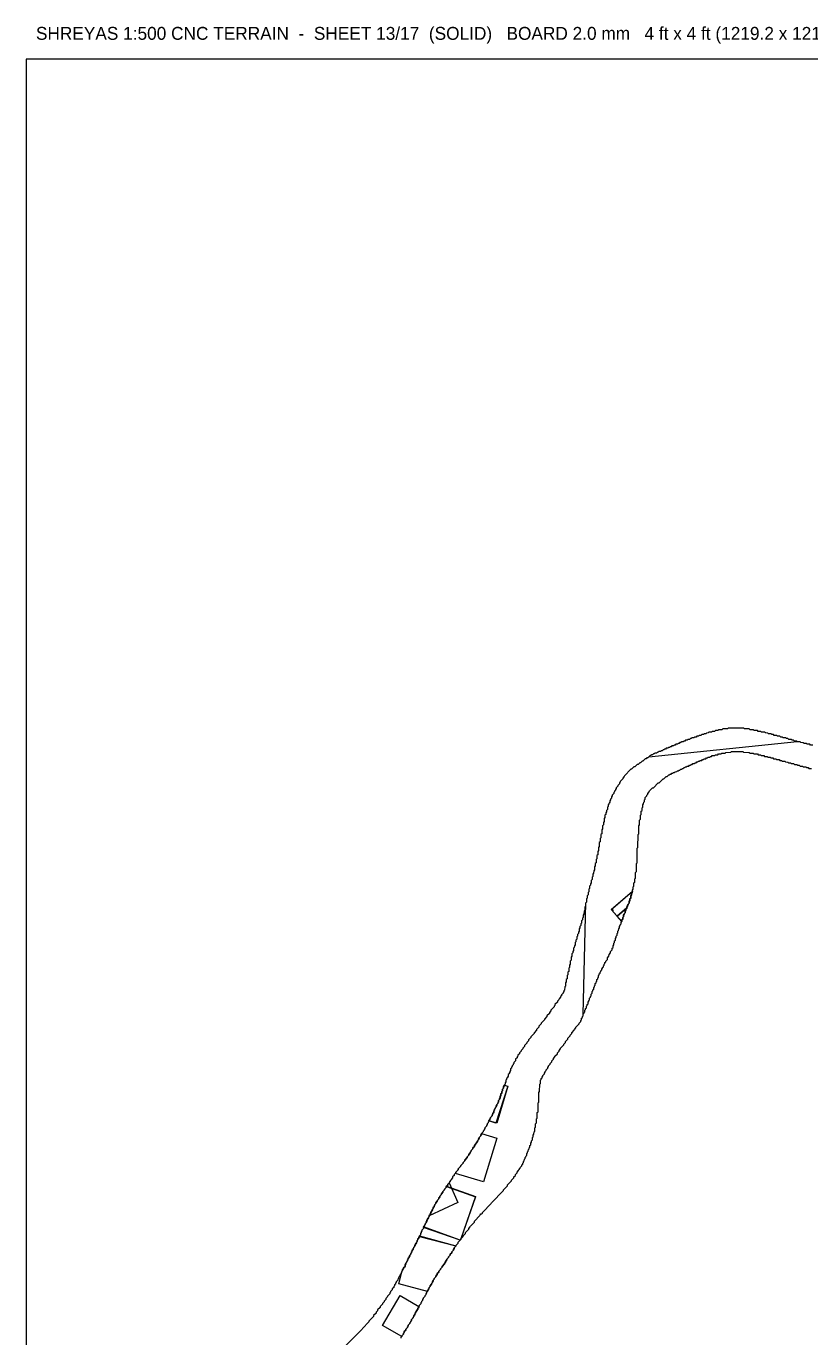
# Model space of a CAD drawing. Header units: millimetres. Extents: x 0 to 1219, y 0 to 1240.
# Drawn here: x 0 to 487, y 426 to 1240 of the extents above; entities that cross this region are included whole.
import ezdxf

# ---------------------------------------------------------------- set-up
doc = ezdxf.new("R2010")
doc.units = ezdxf.units.MM
for name, color, linetype in [('CUT_OUTER', 1, 'Continuous'), ('ENGRAVE_BLDG_BOX', 5, 'Continuous'), ('ENGRAVE_BLDG_FOOTPRINT', 8, 'Continuous'), ('ENGRAVE_NEXT', 3, 'Continuous'), ('ENGRAVE_SITE_BOUNDARY', 6, 'Continuous'), ('NOTES', 7, 'Continuous'), ('SHEET_EDGE', 7, 'Continuous')]:
    doc.layers.add(name, color=color, linetype=linetype)

msp = doc.modelspace()

# ---------------------------------------------------------------- linework, layer by layer
at = {"layer": 'CUT_OUTER'}
msp.add_lwpolyline([(488, 793.51), (486.5, 793.53), (486, 794.01), (484.5, 794.03), (484, 794.51), (482.5, 794.53), (482, 795.01), (480.5, 795.03), (480, 795.51), (478.5, 795.53), (478, 796.01), (476.5, 796.03), (476, 796.51), (475, 796.52), (474.5, 797.01), (473, 797.03), (472.5, 797.51), (471.5, 797.52), (471, 798.01), (469.5, 798.03), (469, 798.51), (468, 798.52), (467.5, 799.01), (466, 799.03), (465.5, 799.51), (464, 799.53), (463.5, 800.01), (462.5, 800.02), (462, 800.51), (460.5, 800.52), (460, 801.01), (458.5, 801.02), (458, 801.51), (456, 801.53), (455.5, 802.01), (454, 802.02), (453.5, 802.51), (451.5, 802.53), (451, 803.01), (449, 803.02), (448.5, 803.51), (445.5, 803.52), (445, 804.01), (435.5, 804.01), (435, 803.53), (432, 803.51), (431.5, 803.03), (429.5, 803.01), (429, 802.53), (427.5, 802.51), (427, 802.03), (425.5, 802.01), (425, 801.53), (423.5, 801.51), (423, 801.02), (422, 801.01), (421.5, 800.53), (420.5, 800.51), (420, 800.03), (419, 800.01), (418.5, 799.53), (417.5, 799.51), (417, 799.03), (416, 799.01), (415.5, 798.53), (414.5, 798.51), (414, 798.03), (413, 798.01), (412.5, 797.52), (411.97, 797.5), (411.5, 797.03), (410.5, 797.01), (410, 796.53), (409, 796.51), (408.5, 796.02), (407.97, 796), (407.5, 795.53), (406.5, 795.51), (406, 795.03), (405.5, 795.02), (405, 794.53), (404.47, 794.5), (404, 794.03), (403, 794.02), (402.5, 793.53), (401.97, 793.5), (401.5, 793.03), (400.5, 793.01), (400, 792.53), (399.5, 792.52), (399, 792.03), (398.47, 792), (398, 791.53), (397, 791.52), (396.5, 791.03), (396, 791.02), (395.5, 790.53), (395, 790.52), (394.5, 790.03), (393.97, 790), (393.5, 789.53), (392.5, 789.52), (392, 789.03), (391.47, 789), (391, 788.53), (390, 788.51), (389.5, 788.02), (388.98, 788), (388.5, 787.52), (388, 787.52), (387.5, 787.02), (387, 787.01), (385.5, 785.53), (385, 785.52), (384.5, 785.03), (384, 785.02), (382.5, 783.53), (382, 783.52), (381, 782.53), (380.5, 782.52), (379.5, 781.53), (379, 781.52), (377.5, 780.03), (376.98, 780), (375.5, 778.53), (374.98, 778.5), (371, 774.52), (370.97, 774), (369.98, 773), (369.97, 772.5), (368.48, 771), (368.47, 770.5), (367.98, 770), (367.97, 769.5), (367, 768.52), (366.97, 768), (365.98, 767), (365.97, 766.5), (365.48, 766), (365.47, 765.5), (364.98, 765), (364.97, 764.5), (364.48, 764), (364.47, 763.5), (363.5, 762.52), (363.47, 762), (362.99, 761.5), (362.97, 760.5), (362.5, 760.03), (362.47, 759.5), (361.98, 759), (361.97, 758), (361.5, 757.53), (361.47, 757), (360.98, 756.5), (360.97, 755.5), (360.48, 755), (360.47, 753.5), (359.98, 753), (359.97, 752), (359.48, 751.5), (359.47, 750.5), (358.98, 750), (358.97, 748.5), (358.48, 748), (358.47, 746), (357.98, 745.5), (357.97, 744), (357.48, 743.5), (357.46, 741.5), (356.98, 741), (356.96, 738.5), (356.48, 738), (356.46, 736), (355.98, 735.5), (355.96, 733.5), (355.48, 733), (355.46, 730.5), (354.98, 730), (354.96, 728), (354.48, 727.5), (354.46, 725.5), (353.98, 725), (353.96, 723), (353.48, 722.5), (353.46, 720.5), (352.98, 720), (352.96, 718.5), (352.48, 718), (352.45, 716), (351.98, 715.5), (351.96, 714), (351.48, 713.5), (351.46, 712), (350.98, 711.5), (350.95, 710), (350.48, 709.5), (350.45, 708), (349.98, 707.5), (349.96, 706.5), (349.48, 706), (349.46, 704.5), (348.98, 704), (348.96, 702.5), (348.48, 702), (348.46, 700.5), (347.98, 700), (347.96, 698.5), (347.48, 698), (347.46, 696), (346.98, 695.5), (346.96, 693.5), (346.48, 693), (346.45, 691), (345.98, 690.5), (345.95, 688.5), (345.48, 688), (345.45, 686.5), (344.98, 686), (344.96, 685), (344.48, 684.5), (344.46, 683), (343.98, 682.5), (343.96, 681.5), (343.48, 681), (343.46, 680), (342.98, 679.5), (342.96, 678), (342.48, 677.5), (342.46, 676.5), (341.98, 676), (341.96, 675), (341.48, 674.5), (341.46, 673), (340.98, 672.5), (340.96, 671.5), (340.48, 671), (340.46, 669.5), (339.98, 669), (339.97, 668), (339.48, 667.5), (339.46, 666), (338.98, 665.5), (338.97, 664.5), (338.48, 664), (338.47, 662.5), (337.98, 662), (337.97, 660), (337.48, 659.5), (337.47, 657.5), (336.98, 657), (336.97, 655.5), (336.48, 655), (336.47, 653), (335.98, 652.5), (335.97, 651), (335.48, 650.5), (335.46, 648.5), (334.98, 648), (334.96, 646.5), (334.48, 646), (334.46, 644), (333.98, 643.5), (333.95, 641.5), (333.47, 641), (333.46, 640.5), (332.97, 640), (332.96, 639.5), (331.98, 638.5), (331.96, 638), (331.48, 637.5), (331.46, 637), (330.5, 636.03), (330.46, 635.5), (329.48, 634.5), (329.46, 634), (327.98, 632.5), (327.97, 632), (327.48, 631.5), (327.46, 631), (325.5, 629.03), (325.47, 628.5), (324.48, 627.5), (324.47, 627), (323, 625.53), (322.97, 625), (321.48, 623.5), (321.47, 623), (319.5, 621.03), (319.47, 620.5), (317.98, 619), (317.97, 618.5), (316.48, 617), (316.47, 616.5), (314.98, 615), (314.97, 614.5), (313, 612.52), (312.97, 612), (311.48, 610.5), (311.47, 610), (310.48, 609), (310.47, 608.5), (308.98, 607), (308.97, 606.5), (308, 605.52), (307.97, 605), (306.98, 604), (306.97, 603.5), (305.98, 602.5), (305.97, 602), (304.98, 601), (304.97, 600.5), (304.48, 600), (304.47, 599.5), (303.49, 598.5), (303.47, 597.5), (302.48, 596.5), (302.47, 596), (301.98, 595.5), (301.97, 595), (301.48, 594.5), (301.47, 594), (301, 593.53), (300.97, 593), (300.48, 592.5), (300.47, 591.5), (300, 591.03), (299.97, 590.5), (299.48, 590), (299.47, 589.5), (298.98, 589), (298.97, 588), (298.5, 587.53), (298.47, 587), (297.98, 586.5), (297.97, 586), (297.48, 585.5), (297.47, 584.5), (296.98, 584), (296.97, 583), (296.5, 582.54), (296.47, 582), (295.98, 581.5), (295.97, 580.5), (295.48, 580), (295.47, 579), (294.98, 578.5), (294.96, 577.5), (294.48, 577), (294.46, 576), (293.98, 575.5), (293.96, 574.5), (293.5, 574.04), (293.46, 573.5), (292.98, 573), (292.96, 572), (292.48, 571.5), (292.46, 571), (292, 570.54), (291.96, 570), (291.48, 569.5), (291.46, 569), (290.98, 568.5), (290.96, 568), (290.48, 567.5), (290.47, 567), (289.98, 566.5), (289.96, 565.5), (289.5, 565.04), (289.46, 564.5), (288.98, 564), (288.96, 563.5), (287.98, 562.5), (287.96, 562), (287.48, 561.5), (287.46, 561), (286.98, 560.5), (286.96, 560), (286.48, 559.5), (286.46, 559), (285.98, 558.5), (285.96, 558), (285.48, 557.5), (285.46, 557), (284.48, 556), (284.46, 555.5), (283.98, 555), (283.96, 554.5), (283.48, 554), (283.46, 553.5), (282.48, 552.5), (282.46, 552), (281.98, 551.5), (281.96, 551), (280.98, 550), (280.96, 549.5), (280.48, 549), (280.46, 548.5), (279.98, 548), (279.96, 547.5), (279, 546.53), (278.96, 546), (277.98, 545), (277.96, 544.5), (276.98, 543.5), (276.96, 543), (275.98, 542), (275.96, 541.5), (275.48, 541), (275.46, 540.5), (274.5, 539.53), (274.46, 539), (273.48, 538), (273.46, 537.5), (271.98, 536), (271.96, 535.5), (270.98, 534.5), (270.96, 534), (269.5, 532.53), (269.46, 532), (267.98, 530.5), (267.97, 530), (266.48, 528.5), (266.47, 528), (265.5, 527.03), (265.47, 526.5), (264.48, 525.5), (264.47, 525), (263.48, 524), (263.47, 523.5), (262.48, 522.5), (262.47, 522), (261.48, 521), (261.47, 520.5), (260.48, 519.5), (260.47, 519), (259.48, 518), (259.47, 517.5), (258.48, 516.5), (258.47, 516), (257.48, 515), (257.47, 514.5), (256.48, 513.5), (256.47, 513), (255.98, 512.5), (255.97, 512), (255, 511.02), (254.97, 510.5), (253.98, 509.5), (253.97, 509), (253.48, 508.5), (253.47, 508), (252.98, 507.5), (252.97, 507), (252.48, 506.5), (252.47, 506), (251.98, 505.5), (251.97, 505), (251.48, 504.5), (251.47, 504), (250.98, 503.5), (250.97, 503), (250.48, 502.5), (250.47, 502), (249.98, 501.5), (249.97, 501), (249.48, 500.5), (249.47, 500), (248.98, 499.5), (248.97, 499), (248.48, 498.5), (248.47, 498), (247.98, 497.5), (247.97, 497), (247.48, 496.5), (247.47, 496), (247, 495.53), (246.97, 495), (246.48, 494.5), (246.47, 493.5), (245.48, 492.5), (245.47, 492), (245, 491.53), (244.97, 491), (244.49, 490.5), (244.47, 489.5), (244, 489.03), (243.97, 488.5), (243.48, 488), (243.47, 487.5), (242.98, 487), (242.97, 486.5), (242.48, 486), (242.47, 485.5), (241.98, 485), (241.97, 484.5), (241.48, 484), (241.47, 483.5), (240.98, 483), (240.97, 482.5), (240.48, 482), (240.47, 481.5), (239.98, 481), (239.97, 480.5), (239.48, 480), (239.47, 479.5), (238.98, 479), (238.97, 478.5), (238.48, 478), (238.47, 477.5), (237.98, 477), (237.97, 476.5), (237.48, 476), (237.47, 475.5), (236.98, 475), (236.97, 474.5), (236.48, 474), (236.47, 473.5), (235.98, 473), (235.97, 472.5), (235.48, 472), (235.47, 471.5), (234.98, 471), (234.97, 470), (233.98, 469), (233.97, 468.5), (233.48, 468), (233.47, 467.5), (232.98, 467), (232.97, 466.5), (232.48, 466), (232.47, 465.5), (231.98, 465), (231.97, 464.5), (231.48, 464), (231.47, 463.5), (230.98, 463), (230.97, 462.5), (230.48, 462), (230.47, 461.5), (229.48, 460.5), (229.47, 460), (228.98, 459.5), (228.97, 459), (228.48, 458.5), (228.47, 458), (227.98, 457.5), (227.97, 457), (227, 456.03), (226.97, 455.5), (225.98, 454.5), (225.97, 454), (225.48, 453.5), (225.46, 453), (223.98, 451.5), (223.97, 451), (222.98, 450), (222.97, 449.5), (221.98, 448.5), (221.97, 448), (220.98, 447), (220.97, 446.5), (219.5, 445.03), (219.47, 444.5), (217.98, 443), (217.97, 442.5), (216.98, 441.5), (216.96, 441), (215.48, 439.5), (215.46, 439), (212.5, 436.03), (212.46, 435.5), (208.5, 431.53), (208.46, 431), (187, 409.53)], dxfattribs=at)
at = {"layer": 'ENGRAVE_BLDG_BOX'}
for points in [[(366.47, 687.3), (362.85, 691.44), (375.97, 702.91), (375.95, 702), (375.47, 701.5), (375.45, 700.5), (374.98, 700), (374.95, 698.5), (374.47, 698), (374.45, 697), (373.97, 696.5), (373.95, 695.5), (373.5, 695.05), (373.46, 694.5), (372.97, 694), (372.96, 693.5), (372.48, 693), (372.47, 692.54), (366.47, 687.3)], [(366.47, 687.3), (372.47, 692.54), (372.46, 692), (372, 691.55), (371.96, 691), (371.48, 690.5), (371.46, 689.5), (371, 689.04), (370.96, 688.5), (370.48, 688), (370.46, 687), (369.98, 686.5), (369.96, 685.5), (369.48, 685), (369.46, 684), (369.4, 683.94), (366.47, 687.3)], [(366.47, 687.3), (372.47, 692.54), (372.46, 692), (372, 691.55), (371.96, 691), (371.48, 690.5), (371.46, 689.5), (371, 689.04), (370.96, 688.5), (370.48, 688), (370.46, 687), (369.98, 686.5), (369.96, 685.5), (369.48, 685), (369.46, 684), (369.4, 683.94), (366.47, 687.3)], [(298.65, 581.92), (291.88, 558.8), (286.97, 560.24), (286.98, 560.5), (287.46, 561), (287.48, 561.5), (287.96, 562), (287.98, 562.5), (288.96, 563.5), (288.98, 564), (289.46, 564.5), (289.5, 565.04), (289.96, 565.5), (289.98, 566.5), (290.47, 567), (290.48, 567.5), (290.96, 568), (290.98, 568.5), (291.46, 569), (291.48, 569.5), (291.96, 570), (292, 570.54), (292.46, 571), (292.48, 571.5), (292.96, 572), (292.98, 573), (293.46, 573.5), (293.5, 574.04), (293.96, 574.5), (293.98, 575.5), (294.46, 576), (294.48, 577), (294.96, 577.5), (294.98, 578.5), (295.47, 579), (295.48, 580), (295.97, 580.5), (295.98, 581.5), (296.47, 582), (296.5, 582.54), (296.51, 582.55), (298.65, 581.92)], [(291.91, 549.58), (283.66, 522.38), (266.16, 527.69), (266.47, 528), (266.48, 528.5), (267.97, 530), (267.98, 530.5), (269.46, 532), (269.5, 532.53), (270.96, 534), (270.98, 534.5), (271.96, 535.5), (271.98, 536), (273.46, 537.5), (273.48, 538), (274.46, 539), (274.5, 539.53), (275.46, 540.5), (275.48, 541), (275.96, 541.5), (275.98, 542), (276.96, 543), (276.98, 543.5), (277.96, 544.5), (277.98, 545), (278.96, 546), (279, 546.53), (279.96, 547.5), (279.98, 548), (280.46, 548.5), (280.48, 549), (280.96, 549.5), (280.98, 550), (281.96, 551), (281.98, 551.5), (282.46, 552), (282.48, 552.44), (291.91, 549.58)], [(267.8, 509.55), (249.98, 501.45), (249.98, 501.5), (250.47, 502), (250.48, 502.5), (250.97, 503), (250.98, 503.5), (251.47, 504), (251.48, 504.5), (251.97, 505), (251.98, 505.5), (252.47, 506), (252.48, 506.5), (252.97, 507), (252.98, 507.5), (253.47, 508), (253.48, 508.5), (253.97, 509), (253.98, 509.5), (254.97, 510.5), (255, 511.02), (255.97, 512), (255.98, 512.5), (256.47, 513), (256.48, 513.5), (257.47, 514.5), (257.48, 515), (258.47, 516), (258.48, 516.5), (259.47, 517.5), (259.48, 518), (260.47, 519), (260.48, 519.5), (261.47, 520.5), (261.48, 521), (262.24, 521.77), (267.8, 509.55)], [(246.48, 494.17), (246.48, 494.5), (246.97, 495), (247, 495.53), (247.47, 496), (247.48, 496.5), (247.97, 497), (247.98, 497.5), (248.47, 498), (248.48, 498.5), (248.97, 499), (248.98, 499.5), (249.47, 500), (249.48, 500.5), (249.97, 501), (249.98, 501.5), (250.47, 502), (250.48, 502.5), (250.97, 503), (250.98, 503.5), (251.47, 504), (251.48, 504.5), (251.97, 505), (251.98, 505.5), (252.47, 506), (252.48, 506.5), (252.97, 507), (252.98, 507.5), (253.47, 508), (253.48, 508.5), (253.97, 509), (253.98, 509.5), (254.97, 510.5), (255, 511.02), (255.97, 512), (255.98, 512.5), (256.47, 513), (256.48, 513.5), (257.47, 514.5), (257.48, 515), (258.47, 516), (258.48, 516.5), (259.47, 517.5), (259.48, 518), (260.47, 519), (260.48, 519.5), (260.69, 519.71), (278.74, 513.44), (269.61, 487.14), (269.48, 487), (269.47, 486.72), (269.35, 486.39), (269.23, 486.27), (246.48, 494.17)], [(266.47, 482.72), (266.46, 482.5), (265.48, 481.5), (265.47, 481), (264.98, 480.5), (264.96, 480), (264, 479.03), (263.96, 478.5), (262.98, 477.5), (262.96, 477), (261.98, 476), (261.96, 475.5), (260.98, 474.5), (260.96, 474), (259.98, 473), (259.97, 472.5), (259.48, 472), (259.46, 471.5), (257.98, 470), (257.96, 469.5), (256.98, 468.5), (256.97, 468), (255.98, 467), (255.97, 466.5), (254.98, 465.5), (254.97, 465), (253.98, 464), (253.97, 463.5), (252.98, 462.5), (252.97, 462), (252.48, 461.5), (252.47, 461), (251.98, 460.5), (251.97, 460), (251.48, 459.5), (251.47, 459), (250.48, 458), (250.47, 457.5), (249.98, 457), (249.97, 456.5), (249.48, 456), (249.47, 455.5), (248.98, 455), (248.97, 454.5), (248.84, 454.37), (231.04, 459.23), (233.24, 467.26), (233.47, 467.5), (233.48, 468), (233.97, 468.5), (233.98, 469), (234.97, 470), (234.98, 471), (235.47, 471.5), (235.48, 472), (235.97, 472.5), (235.98, 473), (236.47, 473.5), (236.48, 474), (236.97, 474.5), (236.98, 475), (237.47, 475.5), (237.48, 476), (237.97, 476.5), (237.98, 477), (238.47, 477.5), (238.48, 478), (238.97, 478.5), (238.98, 479), (239.47, 479.5), (239.48, 480), (239.97, 480.5), (239.98, 481), (240.47, 481.5), (240.48, 482), (240.97, 482.5), (240.98, 483), (241.47, 483.5), (241.48, 484), (241.97, 484.5), (241.98, 485), (242.47, 485.5), (242.48, 486), (242.97, 486.5), (242.98, 487), (243.47, 487.5), (243.48, 488), (243.97, 488.5), (243.99, 488.87), (266.47, 482.72)], [(221.04, 433.39), (231.86, 451.85), (243.5, 445.03), (243.48, 445), (243.47, 444.5), (242.98, 444), (242.96, 443.5), (241.98, 442.5), (241.97, 442), (241.48, 441.5), (241.47, 441), (240.98, 440.5), (240.97, 440), (240.48, 439.5), (240.47, 439), (239.98, 438.5), (239.96, 438), (238.98, 437), (238.97, 436.5), (238.48, 436), (238.47, 435.5), (237.98, 435), (237.96, 434.5), (236.98, 433.5), (236.97, 433), (236.48, 432.5), (236.46, 432), (235.48, 431), (235.46, 430.5), (234.48, 429.5), (234.47, 429), (233.98, 428.5), (233.96, 428), (232.98, 427), (232.96, 426.5), (232.9, 426.44), (221.04, 433.39)]]:
    msp.add_lwpolyline(points, close=True, dxfattribs=at)
at = {"layer": 'ENGRAVE_BLDG_FOOTPRINT'}
for points in [[(364.02, 690.1), (363.94, 692.39), (375.97, 702.91), (375.95, 702), (375.47, 701.5), (375.45, 700.5), (374.98, 700), (374.95, 698.5), (374.47, 698), (374.45, 697), (373.97, 696.5), (373.95, 695.5), (373.5, 695.05), (373.46, 694.5), (372.97, 694), (372.96, 693.5), (372.48, 693), (372.47, 692.54), (366.47, 687.3), (364.02, 690.1)], [(366.47, 687.3), (372.47, 692.54), (372.46, 692), (372, 691.55), (371.96, 691), (371.48, 690.5), (371.46, 689.5), (371, 689.04), (370.96, 688.5), (370.48, 688), (370.46, 687), (369.98, 686.5), (369.96, 685.5), (369.48, 685), (369.46, 684), (369.4, 683.94), (366.47, 687.3)], [(366.47, 687.3), (372.47, 692.54), (372.46, 692), (372, 691.55), (371.96, 691), (371.48, 690.5), (371.46, 689.5), (371, 689.04), (370.96, 688.5), (370.48, 688), (370.46, 687), (369.98, 686.5), (369.96, 685.5), (369.48, 685), (369.46, 684), (369.4, 683.94), (366.47, 687.3)], [(298.65, 581.92), (291.29, 558.97), (286.97, 560.24), (286.98, 560.5), (287.46, 561), (287.48, 561.5), (287.96, 562), (287.98, 562.5), (288.96, 563.5), (288.98, 564), (289.46, 564.5), (289.5, 565.04), (289.96, 565.5), (289.98, 566.5), (290.47, 567), (290.48, 567.5), (290.96, 568), (290.98, 568.5), (291.46, 569), (291.48, 569.5), (291.96, 570), (292, 570.54), (292.46, 571), (292.48, 571.5), (292.96, 572), (292.98, 573), (293.46, 573.5), (293.5, 574.04), (293.96, 574.5), (293.98, 575.5), (294.46, 576), (294.48, 577), (294.96, 577.5), (294.98, 578.5), (295.47, 579), (295.48, 580), (295.97, 580.5), (295.98, 581.5), (296.47, 582), (296.5, 582.54), (296.51, 582.55), (298.65, 581.92)], [(291.91, 549.58), (283.66, 522.38), (266.16, 527.69), (266.47, 528), (266.48, 528.5), (267.97, 530), (267.98, 530.5), (269.46, 532), (269.5, 532.53), (270.96, 534), (270.98, 534.5), (271.96, 535.5), (271.98, 536), (273.46, 537.5), (273.48, 538), (274.46, 539), (274.5, 539.53), (275.46, 540.5), (275.48, 541), (275.96, 541.5), (275.98, 542), (276.96, 543), (276.98, 543.5), (277.96, 544.5), (277.98, 545), (278.96, 546), (279, 546.53), (279.96, 547.5), (279.98, 548), (280.46, 548.5), (280.48, 549), (280.96, 549.5), (280.98, 550), (281.96, 551), (281.98, 551.5), (282.46, 552), (282.48, 552.44), (291.91, 549.58)], [(278.62, 513.1), (269.61, 487.14), (269.48, 487), (269.47, 486.72), (269.35, 486.39), (269.23, 486.27), (246.5, 494.52), (246.97, 495), (247, 495.53), (247.47, 496), (247.48, 496.5), (247.97, 497), (247.98, 497.5), (248.47, 498), (248.48, 498.5), (248.97, 499), (248.98, 499.5), (249.47, 500), (249.48, 500.5), (249.97, 501), (249.98, 501.5), (250.47, 502), (250.48, 502.5), (250.97, 503), (250.98, 503.5), (251.47, 504), (251.48, 504.5), (251.97, 505), (251.98, 505.5), (252.47, 506), (252.48, 506.5), (252.97, 507), (252.98, 507.5), (253.47, 508), (253.48, 508.5), (253.97, 509), (253.98, 509.5), (254.97, 510.5), (255, 511.02), (255.97, 512), (255.98, 512.5), (256.47, 513), (256.48, 513.5), (257.47, 514.5), (257.48, 515), (258.47, 516), (258.48, 516.5), (259.47, 517.5), (259.48, 518), (260.47, 519), (260.48, 519.5), (260.61, 519.63), (278.62, 513.1)], [(266.47, 482.7), (266.46, 482.5), (265.48, 481.5), (265.47, 481), (264.98, 480.5), (264.96, 480), (264, 479.03), (263.96, 478.5), (262.98, 477.5), (262.96, 477), (261.98, 476), (261.96, 475.5), (260.98, 474.5), (260.96, 474), (259.98, 473), (259.97, 472.5), (259.48, 472), (259.46, 471.5), (257.98, 470), (257.96, 469.5), (256.98, 468.5), (256.97, 468), (255.98, 467), (255.97, 466.5), (254.98, 465.5), (254.97, 465), (253.98, 464), (253.97, 463.5), (252.98, 462.5), (252.97, 462), (252.48, 461.5), (252.47, 461), (251.98, 460.5), (251.97, 460), (251.48, 459.5), (251.47, 459), (250.48, 458), (250.47, 457.5), (249.98, 457), (249.97, 456.5), (249.48, 456), (249.47, 455.5), (248.98, 455), (248.97, 454.5), (248.96, 454.49), (231.04, 459.23), (233.24, 467.26), (233.47, 467.5), (233.48, 468), (233.97, 468.5), (233.98, 469), (234.97, 470), (234.98, 471), (235.47, 471.5), (235.48, 472), (235.97, 472.5), (235.98, 473), (236.47, 473.5), (236.48, 474), (236.97, 474.5), (236.98, 475), (237.47, 475.5), (237.48, 476), (237.97, 476.5), (237.98, 477), (238.47, 477.5), (238.48, 478), (238.97, 478.5), (238.98, 479), (239.47, 479.5), (239.48, 480), (239.97, 480.5), (239.98, 481), (240.47, 481.5), (240.48, 482), (240.97, 482.5), (240.98, 483), (241.47, 483.5), (241.48, 484), (241.97, 484.5), (241.98, 485), (242.47, 485.5), (242.48, 486), (242.97, 486.5), (242.98, 487), (243.47, 487.5), (243.48, 488), (243.97, 488.5), (243.98, 488.65), (266.47, 482.7)], [(221.04, 433.39), (231.86, 451.85), (243.5, 445.03), (243.48, 445), (243.47, 444.5), (242.98, 444), (242.96, 443.5), (241.98, 442.5), (241.97, 442), (241.48, 441.5), (241.47, 441), (240.98, 440.5), (240.97, 440), (240.48, 439.5), (240.47, 439), (239.98, 438.5), (239.96, 438), (238.98, 437), (238.97, 436.5), (238.48, 436), (238.47, 435.5), (237.98, 435), (237.96, 434.5), (236.98, 433.5), (236.97, 433), (236.48, 432.5), (236.46, 432), (235.48, 431), (235.46, 430.5), (234.48, 429.5), (234.47, 429), (233.98, 428.5), (233.96, 428), (232.98, 427), (232.96, 426.5), (232.9, 426.44), (221.04, 433.39)]]:
    msp.add_lwpolyline(points, close=True, dxfattribs=at)
at = {"layer": 'ENGRAVE_NEXT'}
msp.add_lwpolyline([(232.46, 425.5), (232.48, 426), (232.96, 426.5), (232.98, 427), (233.96, 428), (233.98, 428.5), (234.47, 429), (234.48, 429.5), (235.46, 430.5), (235.48, 431), (236.46, 432), (236.48, 432.5), (236.97, 433), (236.98, 433.5), (237.96, 434.5), (237.98, 435), (238.47, 435.5), (238.48, 436), (238.97, 436.5), (238.98, 437), (239.96, 438), (239.98, 438.5), (240.47, 439), (240.48, 439.5), (240.97, 440), (240.98, 440.5), (241.47, 441), (241.48, 441.5), (241.97, 442), (241.98, 442.5), (242.96, 443.5), (242.98, 444), (243.47, 444.5), (243.48, 445), (243.97, 445.5), (243.98, 446), (244.96, 447), (244.98, 447.5), (245.47, 448), (245.48, 448.5), (245.97, 449), (245.98, 449.5), (246.47, 450), (246.48, 450.5), (247.46, 451.5), (247.48, 452), (247.97, 452.5), (247.98, 453), (248.47, 453.5), (248.48, 454), (248.97, 454.5), (248.98, 455), (249.47, 455.5), (249.48, 456), (249.97, 456.5), (249.98, 457), (250.47, 457.5), (250.48, 458), (251.47, 459), (251.48, 459.5), (251.97, 460), (251.98, 460.5), (252.47, 461), (252.48, 461.5), (252.97, 462), (252.98, 462.5), (253.97, 463.5), (253.98, 464), (254.97, 465), (254.98, 465.5), (255.97, 466.5), (255.98, 467), (256.97, 468), (256.98, 468.5), (257.96, 469.5), (257.98, 470), (259.46, 471.5), (259.48, 472), (259.97, 472.5), (259.98, 473), (260.96, 474), (260.98, 474.5), (261.96, 475.5), (261.98, 476), (262.96, 477), (262.98, 477.5), (263.96, 478.5), (264, 479.03), (264.96, 480), (264.98, 480.5), (265.47, 481), (265.48, 481.5), (266.46, 482.5), (266.48, 483), (267.96, 484.5), (267.98, 485), (269.46, 486.5), (269.48, 487), (270.96, 488.5), (270.98, 489), (272.46, 490.5), (272.5, 491.03), (274.46, 493), (274.48, 493.5), (275.46, 494.5), (275.5, 495.03), (277.96, 497.5), (278, 498.03), (281.45, 501.5), (281.5, 502.03), (282, 502.53), (282.5, 502.56), (282.94, 503), (283, 503.54), (288.45, 509), (288.5, 509.54), (295.94, 517), (296, 517.54), (298.44, 520), (298.5, 520.54), (300.94, 523), (300.97, 523.5), (302.44, 525), (302.46, 525.5), (303.44, 526.5), (303.47, 527), (304.44, 528), (304.47, 528.5), (305.44, 529.5), (305.46, 530), (306.44, 531), (306.5, 531.55), (307.43, 532.5), (307.46, 533), (307.94, 533.5), (307.96, 534), (308.44, 534.5), (308.5, 535.07), (308.94, 535.5), (308.97, 536.5), (309.45, 537), (309.47, 537.5), (309.94, 538), (310, 538.56), (310.44, 539), (310.47, 540), (310.95, 540.5), (311, 541.06), (311.44, 541.5), (311.47, 542.5), (311.95, 543), (312, 543.56), (312.44, 544), (312.47, 545), (312.94, 545.5), (312.97, 546.5), (313.44, 547), (313.47, 548), (313.94, 548.5), (313.97, 550), (314.45, 550.5), (314.47, 551.5), (314.94, 552), (314.97, 553.5), (315.44, 554), (315.47, 556), (315.95, 556.5), (315.97, 558.5), (316.45, 559), (316.48, 561.5), (316.95, 562), (316.98, 565.5), (317.45, 566), (317.48, 571.5), (317.96, 572), (317.98, 578), (318.46, 578.5), (318.49, 583), (318.97, 583.5), (318.99, 585.5), (319.48, 586), (319.48, 586.5), (319.97, 587), (319.98, 587.5), (320.47, 588), (320.48, 588.5), (321.47, 589.5), (321.48, 590), (321.97, 590.5), (321.98, 591), (322.47, 591.5), (322.48, 592), (323.47, 593), (323.48, 593.5), (323.97, 594), (323.98, 594.5), (324.97, 595.5), (324.98, 596), (325.97, 597), (325.98, 597.5), (326.97, 598.5), (327, 599.03), (327.97, 600), (327.98, 600.5), (329.47, 602), (329.48, 602.5), (330.47, 603.5), (330.48, 604), (331.47, 605), (331.48, 605.5), (333.47, 607.5), (333.48, 608), (334.47, 609), (334.48, 609.5), (335.97, 611), (336, 611.53), (337.47, 613), (337.48, 613.5), (338.47, 614.5), (338.48, 615), (339.97, 616.5), (339.98, 617), (340.97, 618), (341, 618.53), (342.96, 620.5), (342.98, 621), (343.96, 622), (343.98, 622.5), (344.46, 623), (344.48, 624), (344.97, 624.5), (345, 625.04), (345.47, 625.5), (345.48, 626.5), (345.97, 627), (346, 627.53), (346.47, 628), (346.48, 629), (346.97, 629.5), (347, 630.03), (347.47, 630.5), (347.48, 631.5), (347.97, 632), (348, 632.53), (348.47, 633), (348.48, 634), (348.97, 634.5), (349, 635.03), (349.47, 635.5), (349.48, 636.5), (349.97, 637), (350, 637.53), (350.47, 638), (350.48, 639), (350.97, 639.5), (350.98, 640.5), (351.47, 641), (351.5, 641.53), (351.97, 642), (351.98, 643), (352.47, 643.5), (352.5, 644.03), (352.97, 644.5), (352.98, 645.5), (353.47, 646), (353.5, 646.53), (353.97, 647), (353.98, 648), (354.47, 648.5), (354.5, 649.03), (354.97, 649.5), (354.98, 650.5), (355.47, 651), (355.48, 651.5), (355.97, 652), (355.98, 652.5), (356.47, 653), (356.48, 653.5), (356.97, 654), (356.98, 654.5), (357.47, 655), (357.48, 655.5), (357.97, 656), (357.98, 656.5), (358.47, 657), (358.48, 657.5), (358.97, 658), (358.98, 658.5), (359.47, 659), (359.48, 659.5), (360.46, 660.5), (360.48, 661.5), (361.46, 662.5), (361.48, 663.5), (362.46, 664.5), (362.48, 665.5), (363.45, 666.5), (363.48, 667.5), (363.96, 668), (363.98, 669), (364.46, 669.5), (364.48, 670.5), (364.96, 671), (364.98, 672), (365.46, 672.5), (365.48, 673.5), (365.96, 674), (365.98, 675), (366.46, 675.5), (366.48, 676.5), (366.96, 677), (366.98, 678), (367.46, 678.5), (367.48, 679.5), (367.96, 680), (367.98, 681), (368.46, 681.5), (368.5, 682.04), (368.96, 682.5), (368.98, 683.5), (369.46, 684), (369.48, 685), (369.96, 685.5), (369.98, 686.5), (370.46, 687), (370.48, 688), (370.96, 688.5), (371, 689.04), (371.46, 689.5), (371.48, 690.5), (371.96, 691), (372, 691.55), (372.46, 692), (372.48, 693), (372.96, 693.5), (372.97, 694), (373.46, 694.5), (373.5, 695.05), (373.95, 695.5), (373.97, 696.5), (374.45, 697), (374.47, 698), (374.95, 698.5), (374.98, 700), (375.45, 700.5), (375.47, 701.5), (375.95, 702), (375.98, 703.5), (376.45, 704), (376.48, 705.5), (376.95, 706), (376.98, 708), (377.45, 708.5), (377.48, 710.5), (377.95, 711), (377.98, 714.5), (378.45, 715), (378.48, 720), (378.95, 720.5), (378.98, 729.5), (379.46, 730), (379.48, 738), (379.96, 738.5), (379.98, 743.5), (380.46, 744), (380.48, 747), (380.97, 747.5), (380.98, 750), (381.47, 750.5), (381.49, 752.5), (381.97, 753), (381.99, 754.5), (382.47, 755), (382.49, 756.5), (382.97, 757), (382.99, 758), (383.47, 758.5), (383.49, 759.5), (383.98, 760), (383.99, 761), (384.97, 762), (384.99, 762.5), (385.48, 763), (385.49, 763.5), (386.48, 764.5), (386.5, 765.02), (388.48, 767), (389, 767.03), (391.98, 770), (392.5, 770.03), (394.98, 772.5), (395.5, 772.53), (396.98, 774), (397.5, 774.02), (398.5, 775.01), (399, 775.02), (399.5, 775.51), (400, 775.52), (400.5, 776.02), (401, 776.02), (401.48, 776.5), (402, 776.52), (402.5, 777.01), (403.5, 777.03), (403.97, 777.5), (404.5, 777.53), (405, 778.02), (405.5, 778.03), (406, 778.52), (406.5, 778.53), (407, 779.02), (407.5, 779.02), (408, 779.52), (408.5, 779.52), (409, 780.02), (409.5, 780.02), (410, 780.51), (411, 780.53), (411.47, 781), (412, 781.03), (412.5, 781.52), (413, 781.52), (413.5, 782.01), (414.5, 782.03), (414.97, 782.5), (415.5, 782.53), (416, 783.02), (416.5, 783.02), (417, 783.52), (417.5, 783.52), (418, 784.01), (419, 784.03), (419.48, 784.5), (420, 784.52), (420.5, 785.01), (421.5, 785.03), (421.98, 785.5), (422.5, 785.52), (423, 786.01), (424, 786.02), (424.48, 786.5), (425, 786.52), (425.5, 787.01), (427, 787.02), (427.5, 787.51), (429, 787.52), (429.5, 788.01), (431, 788.02), (431.5, 788.51), (433.5, 788.52), (434, 789.01), (437, 789.02), (437.5, 789.51), (439.5, 789.51), (444.5, 789.51), (445, 789.02), (448.5, 789.01), (449, 788.52), (451, 788.51), (451.5, 788.02), (453.5, 788.01), (454, 787.52), (455.5, 787.51), (456, 787.02), (457.5, 787.01), (458, 786.52), (459.5, 786.51), (460, 786.02), (461.5, 786.01), (462, 785.52), (463, 785.51), (463.5, 785.03), (465, 785.01), (465.5, 784.53), (467, 784.51), (467.5, 784.02), (468.5, 784.01), (469, 783.53), (470.5, 783.51), (471, 783.03), (472.5, 783.01), (473, 782.52), (474, 782.51), (474.5, 782.03), (476, 782.01), (476.5, 781.53), (478, 781.51), (478.5, 781.02), (479.5, 781.01), (480, 780.53), (481.5, 780.51), (482, 780.03), (483.5, 780.01), (484, 779.53), (485, 779.51), (485.5, 779.03), (487, 779.01)], dxfattribs=at)
at = {"layer": 'ENGRAVE_SITE_BOUNDARY'}
for points in [[(386.22, 786.24), (478.25, 795.77)], [(345.51, 626.53), (347.05, 695.57)]]:
    msp.add_lwpolyline(points, dxfattribs=at)
at = {"layer": 'SHEET_EDGE'}
msp.add_lwpolyline([(0, 0), (1219.2, 0), (1219.2, 1219.2), (0, 1219.2)], close=True, dxfattribs=at)

# ---------------------------------------------------------------- texts
at = {"layer": 'NOTES'}
msp.add_text('SHREYAS 1:500 CNC TERRAIN  -  SHEET 13/17  (SOLID)   BOARD 2.0 mm   4 ft x 4 ft (1219.2 x 1219.2 mm)', height=8, dxfattribs=at).set_placement((6, 1231.2))

doc.saveas('drawing.dxf')
